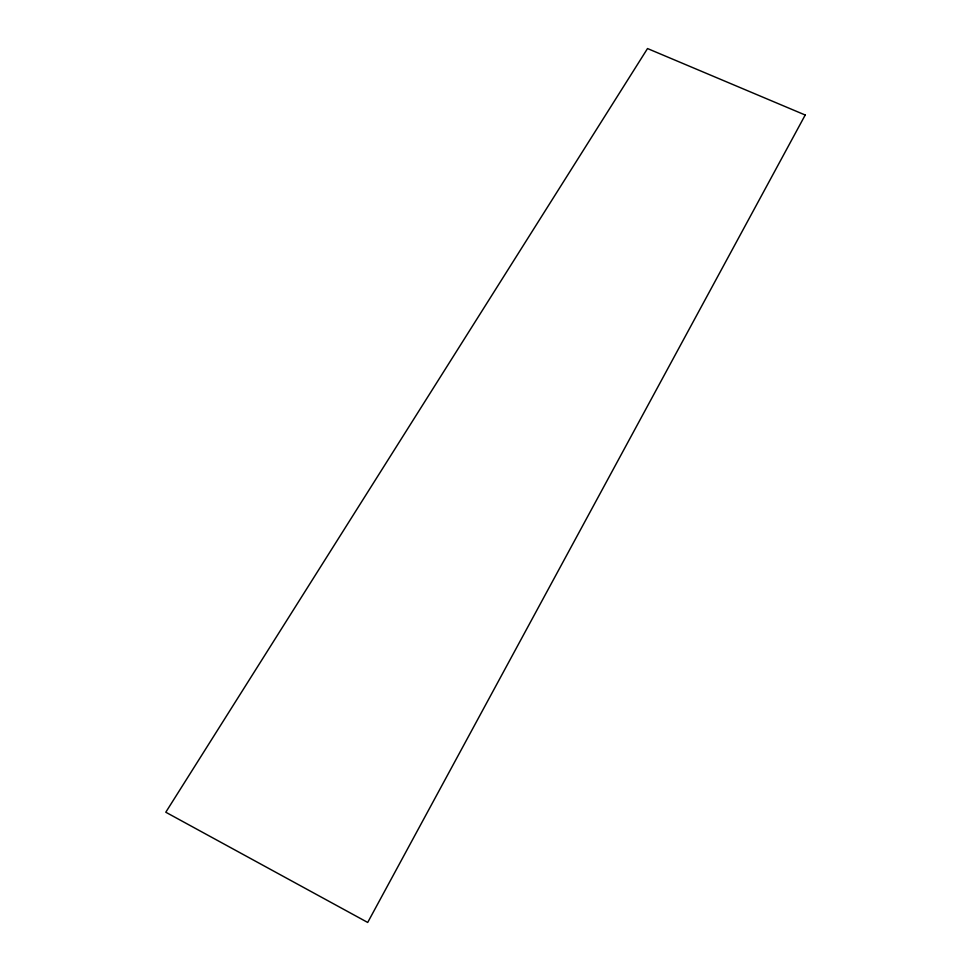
<?xml version="1.0" encoding="UTF-8"?>
<svg xmlns="http://www.w3.org/2000/svg" width="971" height="971" viewBox="0 0 971 971"><rect width="100%" height="100%" fill="white"/><g stroke="black" fill="none" stroke-linecap="round" stroke-linejoin="round"><path stroke-width="1.46" d="M805.214 115.015L367.706 922.45L165.786 812.229L647.523 48.55L805.214 115.015"/></g></svg>
